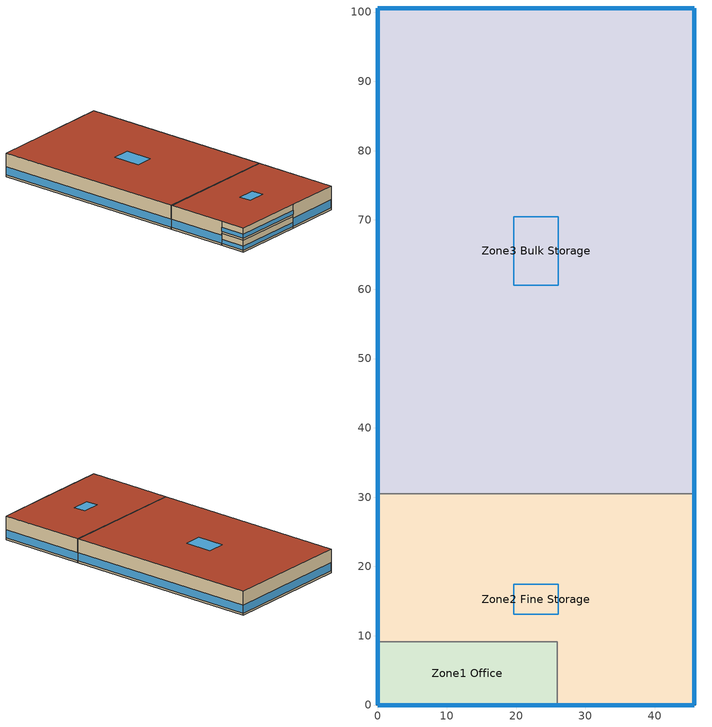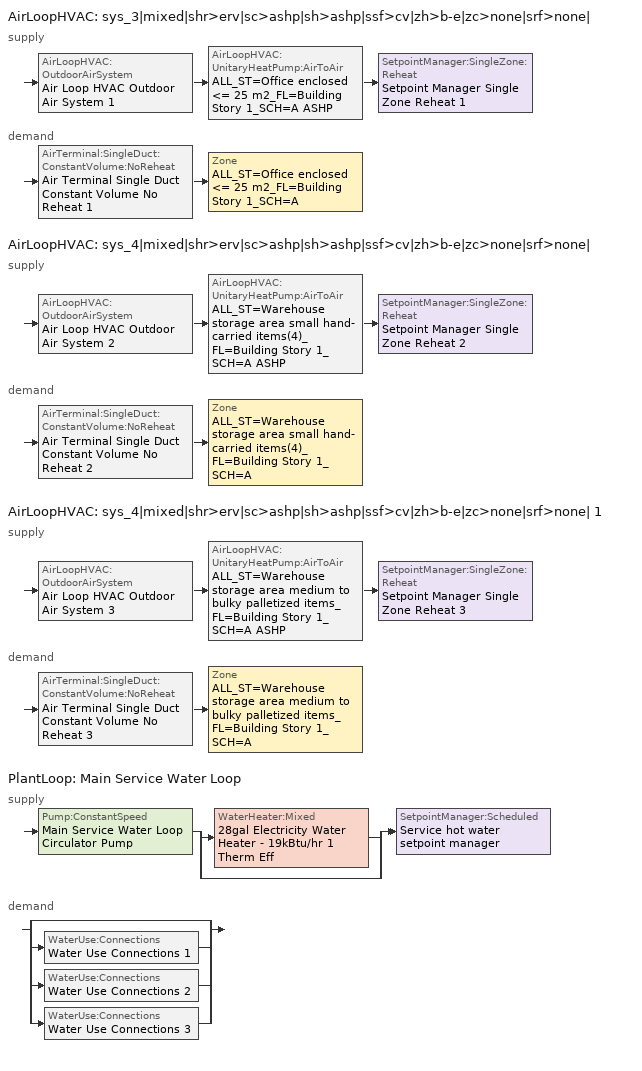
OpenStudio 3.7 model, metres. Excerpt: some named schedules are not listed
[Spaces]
Zone3 Bulk Storage
 floor foundation (BTAP-Grnd-Floor-Mass:U-0.757_std): 45.72,100.58 45.72,30.48 0,30.48 0,100.58 z0
 wall outside: 45.72,30.48 45.72,100.58 0,100.58 0,30.48 z0:8.53
 wall to Zone2 Fine Storage: 0,30.48 45.72,30.48 z0:8.53
 window (BTAP-Ext-FixedWindow:U=0.190 SHGC=0.600): 0,100.55 0,30.5 / 45.69,100.58 0.03,100.58 / 45.72,30.5 45.72,100.55 z0.76:3.61
 roof outside: 45.72,30.48 45.72,100.58 0,100.58 0,30.48 z8.53
 skylight (BTAP-Ext-Skylights:U=0.190 SHGC=0.600): 26.09,60.57 26.09,70.49 19.63,70.49 19.63,60.57 z8.53
Zone2 Fine Storage
 floor to Zone1 Office: 25.91,9.14 25.91,0 0,0 0,9.14 z4.27
 floor foundation (BTAP-Grnd-Floor-Mass:U-0.757_std): 45.72,30.48 45.72,0 25.91,0 25.91,9.14 0,9.14 0,30.48 z0
 wall outside: 0,30.48 0,9.14 / 25.91,0 45.72,0 45.72,30.48 z0:8.53; 0,9.14 0,0 25.91,0 z4.27:8.53
 wall to Zone1 Office: 0,9.14 25.91,9.14 25.91,0 z0:4.27
 window (BTAP-Ext-FixedWindow:U=0.190 SHGC=0.600): 25.93,0 45.69,0 / 0,30.45 0,9.17 / 45.72,0.03 45.72,30.45 z0.76:3.61; 0.03,0 25.88,0 z5.03:6.45; 0,9.12 0,0.03 z5.03:6.46
 roof outside: 45.72,0 45.72,30.48 0,30.48 0,0 z8.53
 skylight (BTAP-Ext-Skylights:U=0.190 SHGC=0.600): 26.09,13.08 26.09,17.39 19.63,17.39 19.63,13.08 z8.53
Zone1 Office
 floor foundation (BTAP-Grnd-Floor-Mass:U-0.757_std): 25.91,9.14 25.91,0 0,0 0,9.14 z0
 wall outside: 0,9.14 0,0 25.91,0 z0:4.27
 window (BTAP-Ext-FixedWindow:U=0.190 SHGC=0.600): 0.03,0 25.88,0 / 0,9.12 0,0.03 z0.76:2.19
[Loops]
AirLoopHVAC 'sys_3|mixed|shr>erv|sc>ashp|sh>ashp|ssf>cv|zh>b-e|zc>none|srf>none|'
 supply: AirLoopHVAC:OutdoorAirSystem 'Air Loop HVAC Outdoor Air System 1' > AirLoopHVAC:UnitaryHeatPump:AirToAir 'ALL_ST=Office enclosed <= 25 m2_FL=Building Story 1_SCH=A ASHP' > SetpointManager:SingleZone:Reheat 'Setpoint Manager Single Zone Reheat 1'
 demand: AirTerminal:SingleDuct:ConstantVolume:NoReheat 'Air Terminal Single Duct Constant Volume No Reheat 1' > Zone 'ALL_ST=Office enclosed <= 25 m2_FL=Building Story 1_SCH=A'
AirLoopHVAC 'sys_4|mixed|shr>erv|sc>ashp|sh>ashp|ssf>cv|zh>b-e|zc>none|srf>none|'
 supply: AirLoopHVAC:OutdoorAirSystem 'Air Loop HVAC Outdoor Air System 2' > AirLoopHVAC:UnitaryHeatPump:AirToAir 'ALL_ST=Warehouse storage area small hand-carried items(4)_FL=Building Story 1_SCH=A ASHP' > SetpointManager:SingleZone:Reheat 'Setpoint Manager Single Zone Reheat 2'
 demand: AirTerminal:SingleDuct:ConstantVolume:NoReheat 'Air Terminal Single Duct Constant Volume No Reheat 2' > Zone 'ALL_ST=Warehouse storage area small hand-carried items(4)_FL=Building Story 1_SCH=A'
AirLoopHVAC 'sys_4|mixed|shr>erv|sc>ashp|sh>ashp|ssf>cv|zh>b-e|zc>none|srf>none| 1'
 supply: AirLoopHVAC:OutdoorAirSystem 'Air Loop HVAC Outdoor Air System 3' > AirLoopHVAC:UnitaryHeatPump:AirToAir 'ALL_ST=Warehouse storage area medium to bulky palletized items_FL=Building Story 1_SCH=A ASHP' > SetpointManager:SingleZone:Reheat 'Setpoint Manager Single Zone Reheat 3'
 demand: AirTerminal:SingleDuct:ConstantVolume:NoReheat 'Air Terminal Single Duct Constant Volume No Reheat 3' > Zone 'ALL_ST=Warehouse storage area medium to bulky palletized items_FL=Building Story 1_SCH=A'
PlantLoop 'Main Service Water Loop'
 supply: Pump:ConstantSpeed 'Main Service Water Loop Circulator Pump' > split
  | WaterHeater:Mixed '28gal Electricity Water Heater - 19kBtu/hr 1 Therm Eff'
  | bypass
  join > SetpointManager:Scheduled 'Service hot water setpoint manager'
 demand: split
  | bypass
  | WaterUse:Connections 'Water Use Connections 1'
  | WaterUse:Connections 'Water Use Connections 2'
  | WaterUse:Connections 'Water Use Connections 3'
[ClimateZones]
Climate Zone Institution Name 1=ASHRAE; Climate Zone Document Name 1=ANSI/ASHRAE Standard 169; Climate Zone Document Year 1=2006; Climate Zone Value 1=7
[Building]
Warehouse: Default Construction Set=BTAP-Mass at hdd = 5000.0; Standards Number of Stories=1; Standards Number of Above Ground Stories=1; Standards Template=NECB2017; Standards Building Type=Warehouse
[Site]
Calgary Intl AP_AB_CAN: Latitude {deg}=51.11; Longitude {deg}=-114.02; Time Zone {hr}=-7; Elevation {m}=1084.1
[Site:WaterMainsTemperature]
Calculation Method=Correlation; Annual Average Outdoor Air Temperature {C}=4.69167; Maximum Difference In Monthly Average Outdoor Air Temperatures {deltaC}=24.6
[Site:GroundTemperature:BuildingSurface]
19.527, 19.502, 19.536, 19.598, 20.002, 21.64, 22.225, 22.375, 21.449, 20.121, 19.802, 19.633
[SizingPeriod:DesignDay] Barometric Pressure {Pa}=88961; Rain Indicator=No; Snow Indicator=No; Day of Month=21; Daylight Saving Time Indicator=No; Humidity Condition Type=Wetbulb; Dry-Bulb Temperature Range Modifier Type=DefaultMultipliers
Name | Maximum Dry-Bulb Temperature {C} | Daily Dry-Bulb Temperature Range {deltaC} | Wind Speed {m/s} | Wind Direction {deg} | Month | Day Type | Wetbulb or DewPoint at Maximum Dry-Bulb {C} | Solar Model Indicator | ASHRAE Clear Sky Optical Depth for Beam Irradiance | ASHRAE Clear Sky Optical Depth for Diffuse Irradiance | Sky Clearness
Calgary Intl AP Ann Clg .4% Condns DB=>MWB | 28.8 | 12.3 | 4.5 | 160 | 7 | SummerDesignDay | 16 | ASHRAETau | 0.34 | 2.419
Calgary Intl AP Ann Clg .4% Condns WB=>MDB | 25.5 | 12.3 | 4.5 | 160 | 7 | SummerDesignDay | 17.8 | ASHRAETau | 0.34 | 2.419
Calgary Intl AP Ann Htg 99.6% Condns DB | -27.7 | 0 | 2.7 | 200 | 1 | WinterDesignDay | -27.7 | ASHRAEClearSky |  |  | 0
[Site:GroundTemperature:Shallow]
-1.6, -5.4, -6.4, -5.5, -0.4, 5.3, 10.8, 14.7, 15.8, 14, 9.5, 4
[Site:GroundTemperature:Deep]
4, 1.3, -0.4, -0.9, 0.1, 2.3, 5.2, 8, 9.9, 10.3, 9.2, 7
[Site:GroundTemperature:FCfactorMethod]
January Ground Temperature {C}=5.5; February Ground Temperature {C}=-2; March Ground Temperature {C}=-7.6; April Ground Temperature {C}=-6.3; May Ground Temperature {C}=-6.6; June Ground Temperature {C}=-0.3; July Ground Temperature {C}=4.9; August Ground Temperature {C}=10.2; September Ground Temperature {C}=13.8; October Ground Temperature {C}=17; November Ground Temperature {C}=16.6; December Ground Temperature {C}=11.1
[Material:NoMass] Roughness=Smooth; Thermal Absorptance=0.9; Solar Absorptance=0.7
Name | Thermal Resistance {m2-K/W} | Visible Absorptance
Typical Carpet Pad; Typical Carpet Pad 1 | 0.21648 | 0.8
Typical Insulation 1 | 5.91238 | 0.7
Typical Insulation 2 | 4.49096 | 0.7
Typical Insulation 3 | 7.24636 | 0.7
Typical Carpet Pad 2 | 1.25503 | 0.8
Typical Carpet Pad 3; Typical Carpet Pad 4 | 3.45515 | 0.8
Typical Insulation 4 | 0.526298 | 0.7
Typical Insulation 5 | 0.526316 | 0.7
[Material]
Name | Roughness | Thickness {m} | Conductivity {W/m-K} | Density {kg/m3} | Specific Heat {J/kg-K} | Thermal Absorptance | Solar Absorptance | Visible Absorptance
G05 25mm wood | MediumSmooth | 0.0254 | 0.15 | 608 | 1630 | 0.9 | 0.5 | 0.5
100mm Normalweight concrete floor 1 | MediumSmooth | 0.1016 | 2.31 | 2322 | 832
G01 13mm gypsum board 1 | Smooth | 0.0127 | 0.16 | 800 | 1090 | 0.9 | 0.7 | 0.5
4 in. Normalweight Concrete Floor 1 | MediumRough | 0.1016 | 2.31 | 2322 | 832 | 0.9 | 0.7 | 0.7
1IN Stucco 1 | Smooth | 0.0253 | 0.6918 | 1858 | 837 | 0.9 | 0.7 | 0.92
8IN CONCRETE HW RefBldg 1 | Rough | 0.2032 | 1.311 | 2240 | 836.8 | 0.9 | 0.7 | 0.7
1/2IN Gypsum 1 | Smooth | 0.0127 | 0.16 | 784.9 | 830 | 0.9 | 0.4 | 0.4
Metal Roof Surface 1; F08 Metal surface 1 | Smooth | 0.0008 | 45.28 | 7824 | 500 | 0.9 | 0.7 | 0.7
6 in. Normalweight Concrete Floor 1; 6 in. Normalweight Concrete Floor 2; 6 in. Normalweight Concrete Floor 3 | MediumRough | 0.1524 | 2.31 | 2322 | 832 | 0.9 | 0.7 | 0.7
Expanded Polystyrene | MediumSmooth | 0.0363959 | 0.029 | 29 | 1210
[Construction]
BTAP-Int-Partition; BTAP-Int-Door: G05 25mm wood
BTAP-Int-Floor: 100mm Normalweight concrete floor 1, Typical Carpet Pad
BTAP-Int-Wall: G01 13mm gypsum board 1, G01 13mm gypsum board 1
BTAP-Int-Ceiling: Typical Carpet Pad, 100mm Normalweight concrete floor 1
BTAP-Int-Window: SimpleGlazing
BTAP-Ext-Floor-Mass:U-0.162: Typical Insulation 1, 4 in. Normalweight Concrete Floor 1, Typical Carpet Pad 1
BTAP-Ext-Wall-Mass:U-0.21: 1IN Stucco 1, 8IN CONCRETE HW RefBldg 1, Typical Insulation 2, 1/2IN Gypsum 1
BTAP-Ext-Roof-Metal:U-0.138: Metal Roof Surface 1, Typical Insulation 3
BTAP-Grnd-Floor-Mass:U-0.757: 6 in. Normalweight Concrete Floor 1, Typical Carpet Pad 2
BTAP-Grnd-Wall-Mass:U-0.284: 6 in. Normalweight Concrete Floor 2, Typical Carpet Pad 3
BTAP-Grnd-Roof-Mass:U-0.284: 6 in. Normalweight Concrete Floor 3, Typical Carpet Pad 4
BTAP-Ext-FixedWindow:U=0.190 SHGC=0.600; BTAP-Ext-GlassDoors:U=0.190 SHGC=0.600; BTAP-Ext-Skylights:U=0.190 SHGC=0.600; BTAP-Ext-DaylightDomes:U=0.190 SHGC=0.600; BTAP-Ext-DaylightDiffuser:U=0.190 SHGC=0.600: SimpleGlazing:U=0.190 SHGC=0.600
BTAP-Ext-Door:U-1.9: F08 Metal surface 1, Typical Insulation 4
BTAP-Ext-OverHeadDoor:U-1.9: Typical Insulation 5
BTAP-Grnd-Floor-Mass:U-0.757_std: 6 in. Normalweight Concrete Floor 1, Expanded Polystyrene
[DefaultConstructionSet]
BTAP-Mass at hdd = 5000.0: Default Exterior Surface Constructions=BTAP-Mass at hdd = 5000.0; Default Interior Surface Constructions=Default Surface Constructions 2; Default Ground Contact Surface Constructions=BTAP-Mass at hdd = 5000.0 1; Default Exterior SubSurface Constructions=BTAP-Mass at hdd = 5000.0; Default Interior SubSurface Constructions=Default Sub Surface Constructions 2; Interior Partition Construction=BTAP-Int-Partition
[DefaultSurfaceConstructions]
Name | Floor Construction | Wall Construction | Roof Ceiling Construction
Default Surface Constructions 2 | BTAP-Int-Floor | BTAP-Int-Wall | BTAP-Int-Ceiling
BTAP-Mass at hdd = 5000.0 | BTAP-Ext-Floor-Mass:U-0.162 | BTAP-Ext-Wall-Mass:U-0.21 | BTAP-Ext-Roof-Metal:U-0.138
BTAP-Mass at hdd = 5000.0 1 | BTAP-Grnd-Floor-Mass:U-0.757 | BTAP-Grnd-Wall-Mass:U-0.284 | BTAP-Grnd-Roof-Mass:U-0.284
[DefaultSubSurfaceConstructions]
Name | Fixed Window Construction | Operable Window Construction | Door Construction | Glass Door Construction | Overhead Door Construction | Skylight Construction | Tubular Daylight Dome Construction | Tubular Daylight Diffuser Construction
Default Sub Surface Constructions 2 | BTAP-Int-Window | BTAP-Int-Window | BTAP-Int-Door
BTAP-Mass at hdd = 5000.0 | BTAP-Ext-FixedWindow:U=0.190 SHGC=0.600 | BTAP-Ext-FixedWindow:U=0.190 SHGC=0.600 | BTAP-Ext-Door:U-1.9 | BTAP-Ext-GlassDoors:U=0.190 SHGC=0.600 | BTAP-Ext-OverHeadDoor:U-1.9 | BTAP-Ext-Skylights:U=0.190 SHGC=0.600 | BTAP-Ext-DaylightDomes:U=0.190 SHGC=0.600 | BTAP-Ext-DaylightDiffuser:U=0.190 SHGC=0.600
[WindowMaterial:SimpleGlazingSystem] Solar Heat Gain Coefficient=0.6; Visible Transmittance=0.21
Name | U-Factor {W/m2-K}
SimpleGlazing | 2.2
SimpleGlazing:U=0.190 SHGC=0.600 | 1.9
[Space] Building Story=Building Story 1; Part of Total Floor Area=Yes; Volume {m3}=Autocalculate
Name | Space Type | Thermal Zone
Zone3 Bulk Storage | Space Function Warehouse storage area medium to bulky palletized items | ALL_ST=Warehouse storage area medium to bulky palletized items_FL=Building Story 1_SCH=A
Zone2 Fine Storage | Space Function Warehouse storage area small hand-carried items(4) | ALL_ST=Warehouse storage area small hand-carried items(4)_FL=Building Story 1_SCH=A
Zone1 Office | Space Function Office enclosed <= 25 m2 | ALL_ST=Office enclosed <= 25 m2_FL=Building Story 1_SCH=A
[BuildingStory]
Building Story 1: Nominal Z Coordinate {m}=0
[SpaceType] Standards Building Type=Space Function
Name | Default Schedule Set | Design Specification Outdoor Air Object | Standards Space Type
Space Function Warehouse storage area medium to bulky palletized items | Space Function Warehouse storage area medium to bulky palletized items Schedule Set | Space Function Warehouse storage area medium to bulky palletized items Ventilation | Warehouse storage area medium to bulky palletized items
Space Function Warehouse storage area small hand-carried items(4) | Space Function Warehouse storage area small hand-carried items(4) Schedule Set | Space Function Warehouse storage area small hand-carried items(4) Ventilation | Warehouse storage area small hand-carried items(4)
Space Function Office enclosed <= 25 m2 | Space Function Office enclosed <= 25 m2 Schedule Set | Space Function Office enclosed <= 25 m2 Ventilation | Office enclosed <= 25 m2
[People:Definition] Number of People Calculation Method=People/Area; Fraction Radiant=0.3
Name | People per Space Floor Area {person/m2}
Space Function Office enclosed <= 25 m2 People Definition | 0.0500182
Space Function Warehouse storage area medium to bulky palletized items People Definition | 0.0100036
Space Function Warehouse storage area small hand-carried items(4) People Definition | 0.0200073
[People] Work Efficiency Schedule=Work Efficiency Schedule; Clothing Insulation Schedule=Clothing Schedule; Air Velocity Schedule=Air Velocity Schedule; Multiplier=1
Name | People Definition | Space or SpaceType
Space Function Office enclosed <= 25 m2 People | Space Function Office enclosed <= 25 m2 People Definition | Space Function Office enclosed <= 25 m2
Space Function Warehouse storage area medium to bulky palletized items People | Space Function Warehouse storage area medium to bulky palletized items People Definition | Space Function Warehouse storage area medium to bulky palletized items
Space Function Warehouse storage area small hand-carried items(4) People | Space Function Warehouse storage area small hand-carried items(4) People Definition | Space Function Warehouse storage area small hand-carried items(4)
[Lights:Definition] Design Level Calculation Method=Watts/Area; Fraction Radiant=0.5; Fraction Visible=0.2
Name | Watts per Space Floor Area {W/m2}
Space Function Office enclosed <= 25 m2 Lights Definition | 9.99992
Space Function Warehouse storage area medium to bulky palletized items Lights Definition | 3.79997
Space Function Warehouse storage area small hand-carried items(4) Lights Definition | 7.39994
[Lights] Fraction Replaceable=1
Name | Lights Definition | Space or SpaceType
Space Function Office enclosed <= 25 m2 Lights | Space Function Office enclosed <= 25 m2 Lights Definition | Space Function Office enclosed <= 25 m2
Space Function Warehouse storage area medium to bulky palletized items Lights | Space Function Warehouse storage area medium to bulky palletized items Lights Definition | Space Function Warehouse storage area medium to bulky palletized items
Space Function Warehouse storage area small hand-carried items(4) Lights | Space Function Warehouse storage area small hand-carried items(4) Lights Definition | Space Function Warehouse storage area small hand-carried items(4)
[ElectricEquipment:Definition] Design Level Calculation Method=Watts/Area; Fraction Radiant=0.5
Name | Watts per Space Floor Area {W/m2}
Space Function Office enclosed <= 25 m2 Elec Equip Definition | 7.50273
Space Function Warehouse storage area medium to bulky palletized items Elec Equip Definition; Space Function Warehouse storage area small hand-carried items(4) Elec Equip Definition | 1.00036
[ElectricEquipment]
Name | Electric Equipment Definition | Space or SpaceType
Space Function Office enclosed <= 25 m2 Elec Equip | Space Function Office enclosed <= 25 m2 Elec Equip Definition | Space Function Office enclosed <= 25 m2
Space Function Warehouse storage area medium to bulky palletized items Elec Equip | Space Function Warehouse storage area medium to bulky palletized items Elec Equip Definition | Space Function Warehouse storage area medium to bulky palletized items
Space Function Warehouse storage area small hand-carried items(4) Elec Equip | Space Function Warehouse storage area small hand-carried items(4) Elec Equip Definition | Space Function Warehouse storage area small hand-carried items(4)
[DesignSpecification:OutdoorAir] Outdoor Air Method=Sum
Name | Outdoor Air Flow per Person {m3/s-person} | Outdoor Air Flow per Floor Area {m3/s-m2}
Space Function Office enclosed <= 25 m2 Ventilation | 0.0142188
Space Function Warehouse storage area medium to bulky palletized items Ventilation; Space Function Warehouse storage area small hand-carried items(4) Ventilation |  | 0.000254
[DefaultScheduleSet] Number of People Schedule=NECB-A-Occupancy; People Activity Level Schedule=NECB-Activity; Electric Equipment Schedule=NECB-A-Electric-Equipment; Infiltration Schedule=Always On
Name | Lighting Schedule
Space Function Office enclosed <= 25 m2 Schedule Set | NECB-A-Occupancy-NECB-A-Lighting-0.3-0.1-0.67-Light Ruleset
Space Function Warehouse storage area medium to bulky palletized items Schedule Set; Space Function Warehouse storage area small hand-carried items(4) Schedule Set | NECB-A-Lighting
[ThermostatSetpoint:DualSetpoint] Heating Setpoint Temperature Schedule=NECB-A-Thermostat Setpoint-Heating; Cooling Setpoint Temperature Schedule=NECB-A-Thermostat Setpoint-Cooling
Space Function Office enclosed <= 25 m2 Thermostat 3; Space Function Warehouse storage area small hand-carried items(4) Thermostat 3; Space Function Warehouse storage area medium to bulky palletized items Thermostat 3
[SpaceInfiltration:DesignFlowRate] Schedule=Always On Discrete; Design Flow Rate Calculation Method=Flow/ExteriorArea; Flow per Exterior Surface Area {m3/s-m2}=0.00025; Constant Term Coefficient=0; Temperature Term Coefficient=0; Velocity Term Coefficient=0.224; Velocity Squared Term Coefficient=0
Name | Space or SpaceType
Zone1 Office Infiltration | Zone1 Office
Zone2 Fine Storage Infiltration | Zone2 Fine Storage
Zone3 Bulk Storage Infiltration | Zone3 Bulk Storage
[ThermalZone] Use Ideal Air Loads=No
Name | Thermostat | Primary Daylighting Control | Fraction of Zone Controlled by Primary Daylighting Control
ALL_ST=Office enclosed <= 25 m2_FL=Building Story 1_SCH=A | Space Function Office enclosed <= 25 m2 Thermostat 3
ALL_ST=Warehouse storage area small hand-carried items(4)_FL=Building Story 1_SCH=A | Space Function Warehouse storage area small hand-carried items(4) Thermostat 3
ALL_ST=Warehouse storage area medium to bulky palletized items_FL=Building Story 1_SCH=A | Space Function Warehouse storage area medium to bulky palletized items Thermostat 3 | Zone3 Bulk Storage daylighting control | 1
[Sizing:Zone] Zone Cooling Design Supply Air Temperature Input Method=TemperatureDifference; Zone Cooling Design Supply Air Temperature {C}=14; Zone Cooling Design Supply Air Temperature Difference {deltaC}=11; Zone Heating Design Supply Air Temperature Input Method=TemperatureDifference; Zone Heating Design Supply Air Temperature {C}=40; Zone Heating Design Supply Air Temperature Difference {deltaC}=21; Zone Cooling Design Supply Air Humidity Ratio {kg-H2O/kg-air}=0.0085; Zone Heating Design Supply Air Humidity Ratio {kg-H2O/kg-air}=0.008; Zone Heating Sizing Factor=1.3; Zone Cooling Sizing Factor=1; Cooling Design Air Flow Method=DesignDay; Heating Design Air Flow Method=DesignDay; Account for Dedicated Outdoor Air System=No; Dedicated Outdoor Air System Control Strategy=NeutralSupplyAir; Dedicated Outdoor Air Low Setpoint Temperature for Design {C}=autosize; Dedicated Outdoor Air High Setpoint Temperature for Design {C}=autosize; Zone Load Sizing Method=Sensible Load Only No Latent Load; Zone Latent Cooling Design Supply Air Humidity Ratio Input Method=HumidityRatioDifference; Zone Cooling Design Supply Air Humidity Ratio Difference {kgWater/kgDryAir}=0.005; Zone Latent Heating Design Supply Air Humidity Ratio Input Method=HumidityRatioDifference; Zone Humidification Design Supply Air Humidity Ratio Difference {kgWater/kgDryAir}=0.005
ALL_ST=Office enclosed <= 25 m2_FL=Building Story 1_SCH=A; ALL_ST=Warehouse storage area small hand-carried items(4)_FL=Building Story 1_SCH=A; ALL_ST=Warehouse storage area medium to bulky palletized items_FL=Building Story 1_SCH=A
[Zone equipment]
ALL_ST=Office enclosed <= 25 m2_FL=Building Story 1_SCH=A: Zone HVAC Baseboard Convective Electric 1, Air Terminal Single Duct Constant Volume No Reheat 1
ALL_ST=Warehouse storage area small hand-carried items(4)_FL=Building Story 1_SCH=A: Zone HVAC Baseboard Convective Electric 2, Air Terminal Single Duct Constant Volume No Reheat 2
ALL_ST=Warehouse storage area medium to bulky palletized items_FL=Building Story 1_SCH=A: Zone HVAC Baseboard Convective Electric 3, Air Terminal Single Duct Constant Volume No Reheat 3
[Foundation:Kiva]
Bldg Kiva Foundation: Wall Height Above Grade {m}=0; Wall Depth Below Slab {m}=0
[SurfaceProperty:ExposedFoundationPerimeter] Exposed Perimeter Calculation Method=TotalExposedPerimeter
Name | Total Exposed Perimeter {m}
Office Floor | 35.0503
Bulk Storage Floor | 185.919
Fine Storage Floor | 71.6245
[Foundation:Kiva:Settings]

[AirLoopHVAC] Design Supply Air Flow Rate {m3/s}=autosize; Design Return Air Flow Fraction of Supply Air Flow=1
Name | Availability Schedule
sys_3|mixed|shr>erv|sc>ashp|sh>ashp|ssf>cv|zh>b-e|zc>none|srf>none| | sys_3|mixed|shr>none|sc>ashp|sh>ashp|ssf>cv|zh>b-e|zc>none|srf>none| Occ Sch
sys_4|mixed|shr>erv|sc>ashp|sh>ashp|ssf>cv|zh>b-e|zc>none|srf>none| | sys_4|mixed|shr>none|sc>ashp|sh>ashp|ssf>cv|zh>b-e|zc>none|srf>none| Occ Sch
sys_4|mixed|shr>erv|sc>ashp|sh>ashp|ssf>cv|zh>b-e|zc>none|srf>none| 1 | sys_4|mixed|shr>none|sc>ashp|sh>ashp|ssf>cv|zh>b-e|zc>none|srf>none| 1 Occ Sch
[Sizing:System] Type of Load to Size On=Sensible; Design Outdoor Air Flow Rate {m3/s}=Autosize; Central Heating Maximum System Air Flow Ratio=1; Preheat Design Temperature {C}=7; Preheat Design Humidity Ratio {kg-H2O/kg-Air}=0.008; Precool Design Temperature {C}=13; Precool Design Humidity Ratio {kg-H2O/kg-Air}=0.008; Central Cooling Design Supply Air Temperature {C}=13; Central Heating Design Supply Air Temperature {C}=43; Sizing Option=NonCoincident; 100% Outdoor Air in Cooling=No; 100% Outdoor Air in Heating=No; Central Cooling Design Supply Air Humidity Ratio {kg-H2O/kg-Air}=0.0085; Central Heating Design Supply Air Humidity Ratio {kg-H2O/kg-Air}=0.008; Cooling Design Air Flow Method=DesignDay; Cooling Design Air Flow Rate {m3/s}=0; Heating Design Air Flow Method=DesignDay; Heating Design Air Flow Rate {m3/s}=0; System Outdoor Air Method=ZoneSum; Zone Maximum Outdoor Air Fraction=1; Cooling Supply Air Flow Rate Per Floor Area {m3/s-m2}=0.00996765; Cooling Fraction of Autosized Cooling Supply Air Flow Rate=1; Cooling Supply Air Flow Rate Per Unit Cooling Capacity {m3/s-W}=3.94755e-05; Heating Supply Air Flow Rate Per Floor Area {m3/s-m2}=0.00996765; Heating Fraction of Autosized Heating Supply Air Flow Rate=1; Heating Fraction of Autosized Cooling Supply Air Flow Rate=1; Heating Supply Air Flow Rate Per Unit Heating Capacity {m3/s-W}=3.15882e-05; Cooling Design Capacity Method=CoolingDesignCapacity; Cooling Design Capacity {W}=autosize; Cooling Design Capacity Per Floor Area {W/m2}=234.7; Fraction of Autosized Cooling Design Capacity=1; Heating Design Capacity Method=HeatingDesignCapacity; Heating Design Capacity {W}=autosize; Heating Design Capacity Per Floor Area {W/m2}=157; Fraction of Autosized Heating Design Capacity=1; Central Cooling Capacity Control Method=OnOff; Occupant Diversity=autosize
sys_3|mixed|shr>erv|sc>ashp|sh>ashp|ssf>cv|zh>b-e|zc>none|srf>none|; sys_4|mixed|shr>erv|sc>ashp|sh>ashp|ssf>cv|zh>b-e|zc>none|srf>none|; sys_4|mixed|shr>erv|sc>ashp|sh>ashp|ssf>cv|zh>b-e|zc>none|srf>none| 1
[Fan:OnOff] Availability Schedule=Always On Discrete; Fan Total Efficiency=0.39975; Maximum Flow Rate {m3/s}=autosize; Motor Efficiency=0.615; Motor In Airstream Fraction=1
Name | Pressure Rise {Pa} | Fan Power Ratio Function of Speed Ratio Curve | Fan Efficiency Ratio Function of Speed Ratio Curve
Fan On Off 1 | 622.722 | Fan On Off Power Curve | Fan On Off Efficiency Curve
Fan On Off 2 | 1110.94 | Fan On Off Power Curve 1 | Fan On Off Efficiency Curve 1
Fan On Off 3 | 1110.94 | Fan On Off Power Curve 2 | Fan On Off Efficiency Curve 2
[Coil:Cooling:DX:SingleSpeed] Availability Schedule=Always On Discrete; Rated Total Cooling Capacity {W}=autosize; Rated Sensible Heat Ratio=autosize; Rated Air Flow Rate {m3/s}=autosize; Rated Evaporator Fan Power Per Volume Flow Rate 2017 {W/(m3/s)}=773.3; Rated Evaporator Fan Power Per Volume Flow Rate 2023 {W/(m3/s)}=934.4; Total Cooling Capacity Function of Temperature Curve=DXCOOL-NECB2011-REF-CAPFT; Total Cooling Capacity Function of Flow Fraction Curve=DXCOOL-NECB2011-REF-CAPFFLOW; Energy Input Ratio Function of Temperature Curve=DXCOOL-NECB2011-REF-COOLEIRFT; Energy Input Ratio Function of Flow Fraction Curve=DXCOOL-NECB2011-REF-COOLEIRFFLOW; Part Load Fraction Correlation Curve=DXCOOL-NECB2011-REF-COOLPLFFPLR; Minimum Outdoor Dry-Bulb Temperature for Compressor Operation {C}=-25; Nominal Time for Condensate Removal to Begin {s}=0; Ratio of Initial Moisture Evaporation Rate and Steady State Latent Capacity=0; Maximum Cycling Rate {cycles/hr}=0; Latent Capacity Time Constant {s}=0; Condenser Type=AirCooled; Evaporative Condenser Effectiveness=0.9; Evaporative Condenser Air Flow Rate {m3/s}=autosize; Evaporative Condenser Pump Rated Power Consumption {W}=autosize; Crankcase Heater Capacity {W}=0; Maximum Outdoor Dry-Bulb Temperature for Crankcase Heater Operation {C}=10; Basin Heater Capacity {W/K}=0; Basin Heater Setpoint Temperature {C}=2
Name | Rated COP {W/W}
CoilCoolingDXSingleSpeed_ashp 46kBtu/hr 10.0EER | 3.46672
CoilCoolingDXSingleSpeed_ashp 1 290kBtu/hr 9.3EER; CoilCoolingDXSingleSpeed_ashp 2 532kBtu/hr 9.3EER | 3.23359
[Coil:Heating:DX:SingleSpeed] Availability Schedule=Always On Discrete; Rated Air Flow Rate {m3/s}=Autosize; Rated Supply Fan Power Per Volume Flow Rate 2017 {W/(m3/s)}=773.3; Rated Supply Fan Power Per Volume Flow Rate 2023 {W/(m3/s)}=934.4; Total Heating Capacity Function of Temperature Curve=DXHEAT-NECB2011-REF-CAPFT; Total Heating Capacity Function of Flow Fraction Curve=DXHEAT-NECB2011-REF-CAPFFLOW; Energy Input Ratio Function of Temperature Curve=DXHEAT-NECB2011-REF-EIRFT; Energy Input Ratio Function of Flow Fraction Curve=DXHEAT-NECB2011-REF-EIRFFLOW; Part Load Fraction Correlation Curve=DXHEAT-NECB2011-REF-PLFFPLR; Minimum Outdoor Dry-Bulb Temperature for Compressor Operation {C}=-10; Defrost Strategy=Resistive; Defrost Control=Timed; Defrost Time Period Fraction=0.166667; Resistive Defrost Heater Capacity {W}=2000
Name | Rated Total Heating Capacity {W} | Rated COP {W/W}
CoilHeatingDXSingleSpeed_ashp 34 Clg kBtu/hr 3.1COPH | 9853.17 | 3.30763
CoilHeatingDXSingleSpeed_ashp 1 210 Clg kBtu/hr 3.2COPH | 61468.1 | 3.49773
CoilHeatingDXSingleSpeed_ashp 2 386 Clg kBtu/hr 3.2COPH | 113022 | 3.58104
[Controller:OutdoorAir] Minimum Outdoor Air Flow Rate {m3/s}=autosize; Maximum Outdoor Air Flow Rate {m3/s}=Autosize; Economizer Control Action Type=ModulateFlow; Lockout Type=NoLockout; Minimum Limit Type=FixedMinimum; High Humidity Control=No; Heat Recovery Bypass Control Type=BypassWhenOAFlowGreaterThanMinimum; Economizer Operation Staging=InterlockedWithMechanicalCooling
Name | Economizer Control Type | Economizer Maximum Limit Dry-Bulb Temperature {C} | Economizer Maximum Limit Enthalpy {J/kg} | Economizer Minimum Limit Dry-Bulb Temperature {C} | Minimum Outdoor Air Schedule | Controller Mechanical Ventilation
Controller Outdoor Air 1 | NoEconomizer | 28 | 64000 | -100 | sys_3|mixed|shr>none|sc>ashp|sh>ashp|ssf>cv|zh>b-e|zc>none|srf>none| Occ Sch | Controller Mechanical Ventilation 1
Controller Outdoor Air 2 | DifferentialEnthalpy |  |  |  | sys_4|mixed|shr>none|sc>ashp|sh>ashp|ssf>cv|zh>b-e|zc>none|srf>none| Occ Sch | Controller Mechanical Ventilation 2
Controller Outdoor Air 3 | DifferentialEnthalpy |  |  |  | sys_4|mixed|shr>none|sc>ashp|sh>ashp|ssf>cv|zh>b-e|zc>none|srf>none| 1 Occ Sch | Controller Mechanical Ventilation 3
[Controller:MechanicalVentilation] Availability Schedule=Always On Discrete; System Outdoor Air Method=ZoneSum
Controller Mechanical Ventilation 1; Controller Mechanical Ventilation 2; Controller Mechanical Ventilation 3
[AirLoopHVAC:OutdoorAirSystem]
Name | Controller
Air Loop HVAC Outdoor Air System 1 | Controller Outdoor Air 1
Air Loop HVAC Outdoor Air System 2 | Controller Outdoor Air 2
Air Loop HVAC Outdoor Air System 3 | Controller Outdoor Air 3
[Coil:Heating:Gas] Availability Schedule=Always On Discrete; Nominal Capacity {W}=AutoSize; On Cycle Parasitic Electric Load {W}=0; Part Load Fraction Correlation Curve=FURNACE-EFFPLR-NECB2011; Off Cycle Parasitic Gas Load {W}=0
Name | Gas Burner Efficiency
Coil Heating Gas 1 | 0.924
Coil Heating Gas 2; Coil Heating Gas 3 | 0.81
[AirLoopHVAC:UnitaryHeatPump:AirToAir] Availability Schedule=Always On Discrete; Supply Air Flow Rate During Cooling Operation {m3/s}=Autosize; Supply Air Flow Rate During Heating Operation {m3/s}=Autosize; Maximum Supply Air Temperature from Supplemental Heater {C}=Autosize
Name | Controlling Zone or Thermostat Location | Supply Air Fan | Heating Coil | Cooling Coil | Supplemental Heating Coil | Supply Air Fan Operating Mode Schedule
ALL_ST=Office enclosed <= 25 m2_FL=Building Story 1_SCH=A ASHP | ALL_ST=Office enclosed <= 25 m2_FL=Building Story 1_SCH=A | Fan On Off 1 | CoilHeatingDXSingleSpeed_ashp 34 Clg kBtu/hr 3.1COPH | CoilCoolingDXSingleSpeed_ashp 46kBtu/hr 10.0EER | Coil Heating Gas 1 | sys_3|mixed|shr>none|sc>ashp|sh>ashp|ssf>cv|zh>b-e|zc>none|srf>none| Occ Sch
ALL_ST=Warehouse storage area small hand-carried items(4)_FL=Building Story 1_SCH=A ASHP | ALL_ST=Warehouse storage area small hand-carried items(4)_FL=Building Story 1_SCH=A | Fan On Off 2 | CoilHeatingDXSingleSpeed_ashp 1 210 Clg kBtu/hr 3.2COPH | CoilCoolingDXSingleSpeed_ashp 1 290kBtu/hr 9.3EER | Coil Heating Gas 2 | sys_4|mixed|shr>none|sc>ashp|sh>ashp|ssf>cv|zh>b-e|zc>none|srf>none| Occ Sch
ALL_ST=Warehouse storage area medium to bulky palletized items_FL=Building Story 1_SCH=A ASHP | ALL_ST=Warehouse storage area medium to bulky palletized items_FL=Building Story 1_SCH=A | Fan On Off 3 | CoilHeatingDXSingleSpeed_ashp 2 386 Clg kBtu/hr 3.2COPH | CoilCoolingDXSingleSpeed_ashp 2 532kBtu/hr 9.3EER | Coil Heating Gas 3 | sys_4|mixed|shr>none|sc>ashp|sh>ashp|ssf>cv|zh>b-e|zc>none|srf>none| 1 Occ Sch
[SetpointManager:SingleZone:Reheat] Minimum Supply Air Temperature {C}=13; Maximum Supply Air Temperature {C}=43
Name | Control Zone | Setpoint Node or NodeList
Setpoint Manager Single Zone Reheat 1 | ALL_ST=Office enclosed <= 25 m2_FL=Building Story 1_SCH=A | sys_3|mixed|shr>erv|sc>ashp|sh>ashp|ssf>cv|zh>b-e|zc>none|srf>none| Supply Outlet Node
Setpoint Manager Single Zone Reheat 2 | ALL_ST=Warehouse storage area small hand-carried items(4)_FL=Building Story 1_SCH=A | sys_4|mixed|shr>erv|sc>ashp|sh>ashp|ssf>cv|zh>b-e|zc>none|srf>none| Supply Outlet Node
Setpoint Manager Single Zone Reheat 3 | ALL_ST=Warehouse storage area medium to bulky palletized items_FL=Building Story 1_SCH=A | sys_4|mixed|shr>erv|sc>ashp|sh>ashp|ssf>cv|zh>b-e|zc>none|srf>none| 1 Supply Outlet Node
[ZoneHVAC:Baseboard:Convective:Electric] Availability Schedule=Always On Discrete; Nominal Capacity {W}=autosize; Efficiency=1
Zone HVAC Baseboard Convective Electric 1; Zone HVAC Baseboard Convective Electric 2; Zone HVAC Baseboard Convective Electric 3
[AirTerminal:SingleDuct:ConstantVolume:NoReheat] Availability Schedule=Always On Discrete; Maximum Air Flow Rate {m3/s}=AutoSize
Air Terminal Single Duct Constant Volume No Reheat 1; Air Terminal Single Duct Constant Volume No Reheat 2; Air Terminal Single Duct Constant Volume No Reheat 3
[PlantLoop]
Main Service Water Loop: Glycol Concentration=0; Maximum Loop Temperature {C}=60; Minimum Loop Temperature {C}=10; Plant Loop Volume {m3}=Autocalculate; Load Distribution Scheme=Optimal
[Sizing:Plant]
Main Service Water Loop: Loop Type=Heating; Design Loop Exit Temperature {C}=60; Loop Design Temperature Difference {deltaC}=5; Sizing Option=NonCoincident; Zone Timesteps in Averaging Window=1; Coincident Sizing Factor Mode=None
[SetpointManager:Scheduled]
Service hot water setpoint manager: Control Variable=Temperature; Schedule=Service Water Loop Temp - 140F; Setpoint Node or NodeList=Main Service Water Loop Supply Outlet Node
[Pump:ConstantSpeed]
Main Service Water Loop Circulator Pump: Rated Flow Rate {m3/s}=autosize; Rated Pump Head {Pa}=1.92754e+06; Rated Power Consumption {W}=autosize; Motor Efficiency=0.855; Fraction of Motor Inefficiencies to Fluid Stream=0; Pump Control Type=Intermittent; Design Power Sizing Method=PowerPerFlowPerPressure; Design Electric Power per Unit Flow Rate {W/(m3/s)}=348701.1; Design Shaft Power per Unit Flow Rate per Unit Head {W-s/m3-Pa}=1.28205
[WaterHeater:Mixed]
28gal Electricity Water Heater - 19kBtu/hr 1 Therm Eff: Tank Volume {m3}=0.104333; Setpoint Temperature Schedule=Service Water Loop Temp - 140F; Deadband Temperature Difference {deltaC}=2; Maximum Temperature Limit {C}=60; Heater Control Type=Cycle; Heater Maximum Capacity {W}=5451.37; Heater Fuel Type=Electricity; Heater Thermal Efficiency=1; Off Cycle Parasitic Fuel Consumption Rate {W}=21.47; Off Cycle Parasitic Fuel Type=Electricity; Off Cycle Parasitic Heat Fraction to Tank=0.8; On Cycle Parasitic Fuel Consumption Rate {W}=21.47; On Cycle Parasitic Fuel Type=Electricity; On Cycle Parasitic Heat Fraction to Tank=0; Ambient Temperature Indicator=Schedule; Ambient Temperature Schedule=Water Heater Ambient Temp Schedule - 70.0f; Off Cycle Loss Coefficient to Ambient Temperature {W/K}=1.56514; On Cycle Loss Coefficient to Ambient Temperature {W/K}=1.56514; Use Side Effectiveness=1; Source Side Effectiveness=1; Use Side Design Flow Rate {m3/s}=autosize; Source Side Design Flow Rate {m3/s}=autosize; Indirect Water Heating Recovery Time {hr}=1.5; Source Side Flow Control Mode=IndirectHeatPrimarySetpoint
[WaterHeater:Sizing]
28gal Electricity Water Heater - 19kBtu/hr 1 Therm Eff: Design Mode=PeakDraw; Time Storage Can Meet Peak Draw {hr}=0.538503; Time for Tank Recovery {hr}=0; Nominal Tank Volume for Autosizing Plant Connections {m3}=1
[WaterUse:Connections] Drain Water Heat Exchanger Type=None; Drain Water Heat Exchanger Destination=Plant
Name | Water Use Equipment Name 1
Water Use Connections 1 | Zone1 office Service Water Use 0.09gal/min
Water Use Connections 2 | Zone2 fine storage Service Water Use 0.15gal/min
Water Use Connections 3 | Zone3 bulk storage Service Water Use 0.18gal/min
[WaterUse:Equipment:Definition]
Name | Peak Flow Rate {m3/s} | Target Temperature Schedule | Sensible Fraction Schedule | Latent Fraction Schedule
Zone1 office Service Water Use Def 0.09gal/min | 5.66156e-06 | Schedule Ruleset 5 | Schedule Ruleset 3 | Schedule Ruleset 4
Zone2 fine storage Service Water Use Def 0.15gal/min | 9.62095e-06 | Schedule Ruleset 8 | Schedule Ruleset 6 | Schedule Ruleset 7
Zone3 bulk storage Service Water Use Def 0.18gal/min | 1.10641e-05 | Schedule Ruleset 11 | Schedule Ruleset 9 | Schedule Ruleset 10
[WaterUse:Equipment] Flow Rate Fraction Schedule=NECB-A-Service Water Heating
Name | Water Use Equipment Definition | Space
Zone1 office Service Water Use 0.09gal/min | Zone1 office Service Water Use Def 0.09gal/min | Zone1 Office
Zone2 fine storage Service Water Use 0.15gal/min | Zone2 fine storage Service Water Use Def 0.15gal/min | Zone2 Fine Storage
Zone3 bulk storage Service Water Use 0.18gal/min | Zone3 bulk storage Service Water Use Def 0.18gal/min | Zone3 Bulk Storage
[AvailabilityManager:NightCycle] Applicability Schedule=Always On Discrete; Control Type=CycleOnAny; Thermostat Tolerance {deltaC}=1; Cycling Run Time {s}=3600
Availability Manager Night Cycle 1; Availability Manager Night Cycle 2; Availability Manager Night Cycle 3
[HeatExchanger:AirToAir:SensibleAndLatent] Availability Schedule=Always On Discrete; Nominal Supply Air Flow Rate {m3/s}=autosize; Sensible Effectiveness at 100% Heating Air Flow=0.5; Latent Effectiveness at 100% Heating Air Flow=0.5; Sensible Effectiveness at 75% Heating Air Flow=0.5; Latent Effectiveness at 75% Heating Air Flow=0.5; Sensible Effectiveness at 100% Cooling Air Flow=0.5; Latent Effectiveness at 100% Cooling Air Flow=0.5; Sensible Effectiveness at 75% Cooling Air Flow=0.5; Latent Effectiveness at 75% Cooling Air Flow=0.5; Supply Air Outlet Temperature Control=Yes; Heat Exchanger Type=Rotary; Frost Control Type=ExhaustOnly; Threshold Temperature {C}=-23.3; Initial Defrost Time Fraction=0.167; Rate of Defrost Time Fraction Increase {1/K}=1.44; Economizer Lockout=Yes
Name | Nominal Electric Power {W}
sys_3|mixed|shr>none|sc>ashp|sh>ashp|ssf>cv|zh>b-e|zc>none|srf>none| ERV | 170.876
sys_4|mixed|shr>none|sc>ashp|sh>ashp|ssf>cv|zh>b-e|zc>none|srf>none| ERV | 303.942
sys_4|mixed|shr>none|sc>ashp|sh>ashp|ssf>cv|zh>b-e|zc>none|srf>none| 1 ERV | 634.066
[SetpointManager:OutdoorAirPretreat] Minimum Setpoint Temperature {C}=-99; Maximum Setpoint Temperature {C}=99; Minimum Setpoint Humidity Ratio {kgWater/kgDryAir}=1e-05; Maximum Setpoint Humidity Ratio {kgWater/kgDryAir}=1
Name | Setpoint Node or NodeList
Setpoint Manager Outdoor Air Pretreat 1 | sys_3|mixed|shr>none|sc>ashp|sh>ashp|ssf>cv|zh>b-e|zc>none|srf>none| ERV Primary Outlet Air Node
Setpoint Manager Outdoor Air Pretreat 2 | sys_4|mixed|shr>none|sc>ashp|sh>ashp|ssf>cv|zh>b-e|zc>none|srf>none| ERV Primary Outlet Air Node
Setpoint Manager Outdoor Air Pretreat 3 | sys_4|mixed|shr>none|sc>ashp|sh>ashp|ssf>cv|zh>b-e|zc>none|srf>none| 1 ERV Primary Outlet Air Node
[EnergyManagementSystem:Sensor] Output Variable or Output Meter Index Key=Environment; Output Variable or Output Meter=Site Outdoor Air Drybulb Temperature
OAT; OAT_1
[EnergyManagementSystem:Actuator] Actuated Component Type=Schedule:Year; Actuated Component Control Type=Schedule Value
Name | Actuated Component
sys4mixedshrnonescashpshashpssfcvzhbezcnonesrfnoneHtgSch0; sys4mixedshrnonescashpshashpssfcvzhbezcnonesrfnone1HtgSch0 | NECB-A-Thermostat Setpoint-Heating
sys4mixedshrnonescashpshashpssfcvzhbezcnonesrfnoneClgSch0; sys4mixedshrnonescashpshashpssfcvzhbezcnonesrfnone1ClgSch0 | NECB-A-Thermostat Setpoint-Cooling
[EnergyManagementSystem:Program]
sys4mixedshrnonescashpshashpssfcvzhbezcnonesrfnoneOptimumStartProg0: IF DaylightSavings==0 && DayOfWeek>1 && Hour==5 && OAT<23.9 && OAT>1.7; SET sys4mixedshrnonescashpshashpssfcvzhbezcnonesrfnoneClgSch0 = 29.4; SET sys4mixedshrnonescashpshashpssfcvzhbezcnonesrfnoneHtgSch0 = 15.6; ELSEIF DaylightSavings==0 && DayOfWeek==1 && Hour==7 && OAT<23.9 && OAT>1.7; SET sys4mixedshrnonescashpshashpssfcvzhbezcnonesrfnoneClgSch0 = 29.4; SET sys4mixedshrnonescashpshashpssfcvzhbezcnonesrfnoneHtgSch0 = 15.6; ELSEIF DaylightSavings==1 && DayOfWeek>1 && Hour==4 && OAT<23.9 && OAT>1.7; SET sys4mixedshrnonescashpshashpssfcvzhbezcnonesrfnoneClgSch0 = 29.4; SET sys4mixedshrnonescashpshashpssfcvzhbezcnonesrfnoneHtgSch0 = 15.6; ELSEIF DaylightSavings==1 && DayOfWeek==1 && Hour==6 && OAT<23.9 && OAT>1.7; SET sys4mixedshrnonescashpshashpssfcvzhbezcnonesrfnoneClgSch0 = 29.4; SET sys4mixedshrnonescashpshashpssfcvzhbezcnonesrfnoneHtgSch0 = 15.6; ELSE; SET sys4mixedshrnonescashpshashpssfcvzhbezcnonesrfnoneClgSch0 = NULL; SET sys4mixedshrnonescashpshashpssfcvzhbezcnonesrfnoneHtgSch0 = NULL; ENDIF
sys4mixedshrnonescashpshashpssfcvzhbezcnonesrfnone1OptimumStartProg0: IF DaylightSavings==0 && DayOfWeek>1 && Hour==5 && OAT_1<23.9 && OAT_1>1.7; SET sys4mixedshrnonescashpshashpssfcvzhbezcnonesrfnone1ClgSch0 = 29.4; SET sys4mixedshrnonescashpshashpssfcvzhbezcnonesrfnone1HtgSch0 = 15.6; ELSEIF DaylightSavings==0 && DayOfWeek==1 && Hour==7 && OAT_1<23.9 && OAT_1>1.7; SET sys4mixedshrnonescashpshashpssfcvzhbezcnonesrfnone1ClgSch0 = 29.4; SET sys4mixedshrnonescashpshashpssfcvzhbezcnonesrfnone1HtgSch0 = 15.6; ELSEIF DaylightSavings==1 && DayOfWeek>1 && Hour==4 && OAT_1<23.9 && OAT_1>1.7; SET sys4mixedshrnonescashpshashpssfcvzhbezcnonesrfnone1ClgSch0 = 29.4; SET sys4mixedshrnonescashpshashpssfcvzhbezcnonesrfnone1HtgSch0 = 15.6; ELSEIF DaylightSavings==1 && DayOfWeek==1 && Hour==6 && OAT_1<23.9 && OAT_1>1.7; SET sys4mixedshrnonescashpshashpssfcvzhbezcnonesrfnone1ClgSch0 = 29.4; SET sys4mixedshrnonescashpshashpssfcvzhbezcnonesrfnone1HtgSch0 = 15.6; ELSE; SET sys4mixedshrnonescashpshashpssfcvzhbezcnonesrfnone1ClgSch0 = NULL; SET sys4mixedshrnonescashpshashpssfcvzhbezcnonesrfnone1HtgSch0 = NULL; ENDIF
[EnergyManagementSystem:ProgramCallingManager]
sys4mixedshrnonescashpshashpssfcvzhbezcnonesrfnoneOptimumStartCallingManager0: BeginTimestepBeforePredictor; sys4mixedshrnonescashpshashpssfcvzhbezcnonesrfnoneOptimumStartProg0
sys4mixedshrnonescashpshashpssfcvzhbezcnonesrfnone1OptimumStartCallingManager0: BeginTimestepBeforePredictor; sys4mixedshrnonescashpshashpssfcvzhbezcnonesrfnone1OptimumStartProg0
[Daylighting:Control]
Zone3 Bulk Storage daylighting control: Space=Zone3 Bulk Storage; Position X-Coordinate {m}=22.8589; Position Y-Coordinate {m}=65.5288; Position Z-Coordinate {m}=0.8; Illuminance Setpoint {lux}=200; Lighting Control Type=Stepped; Number of Stepped Control Steps=2
[Schedule:Ruleset]
Clothing Schedule: Default Day Schedule=Clothing Schedule Default Winter Clothes
Air Velocity Schedule: Default Day Schedule=Air Velocity Schedule Default
Work Efficiency Schedule: Default Day Schedule=Work Efficiency Schedule Default
NECB-A-Occupancy: Default Day Schedule=NECB-A-Occupancy Default
NECB-Activity: Default Day Schedule=NECB-Activity Default; Summer Design Day Schedule=NECB-Activity Summer Design Day; Winter Design Day Schedule=NECB-Activity Winter Design Day
NECB-A-Occupancy-NECB-A-Lighting-0.3-0.1-0.67-Light Ruleset: Default Day Schedule=NECB-A-Occupancy-NECB-A-Lighting-0.3-0.1-0.67-Light Default
NECB-A-Electric-Equipment: Default Day Schedule=NECB-A-Electric-Equipment Default
Always On: Default Day Schedule=Always On Default
NECB-A-Thermostat Setpoint-Heating: Default Day Schedule=NECB-A-Thermostat Setpoint-Heating Default
NECB-A-Thermostat Setpoint-Cooling: Default Day Schedule=NECB-A-Thermostat Setpoint-Cooling Default
NECB-A-Lighting: Default Day Schedule=NECB-A-Lighting Default
Service Water Loop Temp - 140F: Default Day Schedule=Service Water Loop Temp - 140F Default
Water Heater Ambient Temp Schedule - 70.0f: Default Day Schedule=Water Heater Ambient Temp Schedule 70.0F Default
Schedule Ruleset 3: Default Day Schedule=Schedule Day 5
Schedule Ruleset 4: Default Day Schedule=Schedule Day 6
Schedule Ruleset 5: Default Day Schedule=Schedule Day 7
NECB-A-Service Water Heating: Default Day Schedule=NECB-A-Service Water Heating Default
Schedule Ruleset 6: Default Day Schedule=Schedule Day 8
Schedule Ruleset 7: Default Day Schedule=Schedule Day 9
Schedule Ruleset 8: Default Day Schedule=Schedule Day 10
Schedule Ruleset 9: Default Day Schedule=Schedule Day 11
Schedule Ruleset 10: Default Day Schedule=Schedule Day 12
Schedule Ruleset 11: Default Day Schedule=Schedule Day 13
sys_3|mixed|shr>none|sc>ashp|sh>ashp|ssf>cv|zh>b-e|zc>none|srf>none| Occ Sch: Default Day Schedule=sys_3|mixed|shr>none|sc>ashp|sh>ashp|ssf>cv|zh>b-e|zc>none|srf>none| Occ Sch Default; Summer Design Day Schedule=sys_3|mixed|shr>none|sc>ashp|sh>ashp|ssf>cv|zh>b-e|zc>none|srf>none| Occ Sch Summer Design Day; Winter Design Day Schedule=sys_3|mixed|shr>none|sc>ashp|sh>ashp|ssf>cv|zh>b-e|zc>none|srf>none| Occ Sch Winter Design Day
sys_4|mixed|shr>none|sc>ashp|sh>ashp|ssf>cv|zh>b-e|zc>none|srf>none| Occ Sch: Default Day Schedule=sys_4|mixed|shr>none|sc>ashp|sh>ashp|ssf>cv|zh>b-e|zc>none|srf>none| Occ Sch Default; Summer Design Day Schedule=sys_4|mixed|shr>none|sc>ashp|sh>ashp|ssf>cv|zh>b-e|zc>none|srf>none| Occ Sch Summer Design Day; Winter Design Day Schedule=sys_4|mixed|shr>none|sc>ashp|sh>ashp|ssf>cv|zh>b-e|zc>none|srf>none| Occ Sch Winter Design Day
sys_4|mixed|shr>none|sc>ashp|sh>ashp|ssf>cv|zh>b-e|zc>none|srf>none| 1 Occ Sch: Default Day Schedule=sys_4|mixed|shr>none|sc>ashp|sh>ashp|ssf>cv|zh>b-e|zc>none|srf>none| 1 Occ Sch Default; Summer Design Day Schedule=sys_4|mixed|shr>none|sc>ashp|sh>ashp|ssf>cv|zh>b-e|zc>none|srf>none| 1 Occ Sch Summer Design Day; Winter Design Day Schedule=sys_4|mixed|shr>none|sc>ashp|sh>ashp|ssf>cv|zh>b-e|zc>none|srf>none| 1 Occ Sch Winter Design Day
[Schedule:Day]
Clothing Schedule Default Winter Clothes; Always On Default; sys_3|mixed|shr>none|sc>ashp|sh>ashp|ssf>cv|zh>b-e|zc>none|srf>none| Occ Sch Winter Design Day; sys_3|mixed|shr>none|sc>ashp|sh>ashp|ssf>cv|zh>b-e|zc>none|srf>none| Occ Sch Summer Design Day; sys_4|mixed|shr>none|sc>ashp|sh>ashp|ssf>cv|zh>b-e|zc>none|srf>none| Occ Sch Winter Design Day; sys_4|mixed|shr>none|sc>ashp|sh>ashp|ssf>cv|zh>b-e|zc>none|srf>none| Occ Sch Summer Design Day; sys_4|mixed|shr>none|sc>ashp|sh>ashp|ssf>cv|zh>b-e|zc>none|srf>none| 1 Occ Sch Winter Design Day; sys_4|mixed|shr>none|sc>ashp|sh>ashp|ssf>cv|zh>b-e|zc>none|srf>none| 1 Occ Sch Summer Design Day: 24, 0, 1
Air Velocity Schedule Default; Schedule Day 5; Schedule Day 8: 24, 0, 0.2
Work Efficiency Schedule Default: 24, 0, 0
NECB-A-Occupancy Default: 7, 0, 0, 8, 0, 0.1, 9, 0, 0.7, 12, 0, 0.9, 14, 0, 0.5, 17, 0, 0.9, 18, 0, 0.7, 19, 0, 0.3, 23, 0, 0.1, 24, 0, 0
NECB-Activity Default; NECB-Activity Winter Design Day; NECB-Activity Summer Design Day: 24, 0, 130
NECB-A-Occupancy-NECB-A-Lighting-0.3-0.1-0.67-Light Default: 7, 0, 0.03495, 8, 0, 0.2097, 9, 0, 0.8, 17, 0, 0.9, 18, 0, 0.8, 19, 0, 0.5, 21, 0, 0.2097, 23, 0, 0.0699, 24, 0, 0.03495
NECB-A-Electric-Equipment Default: 7, 0, 0.2, 8, 0, 0.3, 9, 0, 0.8, 18, 0, 0.9, 19, 0, 0.5, 21, 0, 0.3, 24, 0, 0.2
NECB-A-Thermostat Setpoint-Heating Default: 6, 0, 18, 7, 0, 20, 21, 0, 22, 24, 0, 18
NECB-A-Thermostat Setpoint-Cooling Default: 6, 0, 35, 21, 0, 24, 24, 0, 35
NECB-A-Lighting Default: 7, 0, 0.05, 8, 0, 0.3, 9, 0, 0.8, 17, 0, 0.9, 18, 0, 0.8, 19, 0, 0.5, 21, 0, 0.3, 23, 0, 0.1, 24, 0, 0.05
Service Water Loop Temp - 140F Default; Schedule Day 7; Schedule Day 10: 24, 0, 60
Water Heater Ambient Temp Schedule 70.0F Default: 24, 0, 21.1111
Schedule Day 6; Schedule Day 9: 24, 0, 0.05
NECB-A-Service Water Heating Default: 7, 0, 0.05, 8, 0, 0.1, 10, 0, 0.5, 16, 0, 0.9, 17, 0, 0.7, 18, 0, 0.5, 19, 0, 0.3, 22, 0, 0.2, 24, 0, 0.05
sys_3|mixed|shr>none|sc>ashp|sh>ashp|ssf>cv|zh>b-e|zc>none|srf>none| Occ Sch Default; sys_4|mixed|shr>none|sc>ashp|sh>ashp|ssf>cv|zh>b-e|zc>none|srf>none| Occ Sch Default; sys_4|mixed|shr>none|sc>ashp|sh>ashp|ssf>cv|zh>b-e|zc>none|srf>none| 1 Occ Sch Default: 8, 0, 0, 19, 0, 1, 24, 0, 0
[Schedule:Rule] Date Specification Type=DateRange; Start Day=1
Name | Schedule Ruleset | Rule Order | Day Schedule | Start Month | End Month | End Day | Apply Monday | Apply Tuesday | Apply Wednesday | Apply Thursday | Apply Friday | Apply Saturday | Apply Sunday
Schedule Rule 1 | Clothing Schedule | 0 | Clothing Schedule Summer Clothes | 5 | 9 | 30
Schedule Rule 2 | NECB-A-Occupancy | 2 | NECB-A-Occupancy Default|Wkdy Day | 1 | 12 | 31 | Yes | Yes | Yes | Yes | Yes
Schedule Rule 3 | NECB-A-Occupancy | 1 | NECB-A-Occupancy Sat Day | 1 | 12 | 31 |  |  |  |  |  | Yes
Schedule Rule 4 | NECB-A-Occupancy | 0 | NECB-A-Occupancy Sun|Hol Day | 1 | 12 | 31 |  |  |  |  |  |  | Yes
Schedule Rule 5 | NECB-A-Occupancy-NECB-A-Lighting-0.3-0.1-0.67-Light Ruleset | 2 | NECB-A-Occupancy-NECB-A-Lighting-0.3-0.1-0.67-Default|Wkdy-Light Day | 1 | 12 | 31 | Yes | Yes | Yes | Yes | Yes
Schedule Rule 6 | NECB-A-Occupancy-NECB-A-Lighting-0.3-0.1-0.67-Light Ruleset | 1 | NECB-A-Occupancy-NECB-A-Lighting-0.3-0.1-0.67-Sat-Light Day | 1 | 12 | 31 |  |  |  |  |  | Yes
Schedule Rule 7 | NECB-A-Occupancy-NECB-A-Lighting-0.3-0.1-0.67-Light Ruleset | 0 | NECB-A-Occupancy-NECB-A-Lighting-0.3-0.1-0.67-Sun|Hol-Light Day | 1 | 12 | 31 |  |  |  |  |  |  | Yes
Schedule Rule 8 | NECB-A-Electric-Equipment | 2 | NECB-A-Electric-Equipment Default|Wkdy Day | 1 | 12 | 31 | Yes | Yes | Yes | Yes | Yes
Schedule Rule 9 | NECB-A-Electric-Equipment | 1 | NECB-A-Electric-Equipment Sat Day | 1 | 12 | 31 |  |  |  |  |  | Yes
Schedule Rule 10 | NECB-A-Electric-Equipment | 0 | NECB-A-Electric-Equipment Sun|Hol Day | 1 | 12 | 31 |  |  |  |  |  |  | Yes
Schedule Rule 11 | NECB-A-Thermostat Setpoint-Heating | 2 | NECB-A-Thermostat Setpoint-Heating Default|Wkdy Day | 1 | 12 | 31 | Yes | Yes | Yes | Yes | Yes
Schedule Rule 12 | NECB-A-Thermostat Setpoint-Heating | 1 | NECB-A-Thermostat Setpoint-Heating Sat Day | 1 | 12 | 31 |  |  |  |  |  | Yes
Schedule Rule 13 | NECB-A-Thermostat Setpoint-Heating | 0 | NECB-A-Thermostat Setpoint-Heating Sun|Hol Day | 1 | 12 | 31 |  |  |  |  |  |  | Yes
Schedule Rule 14 | NECB-A-Thermostat Setpoint-Cooling | 2 | NECB-A-Thermostat Setpoint-Cooling Default|Wkdy Day | 1 | 12 | 31 | Yes | Yes | Yes | Yes | Yes
Schedule Rule 15 | NECB-A-Thermostat Setpoint-Cooling | 1 | NECB-A-Thermostat Setpoint-Cooling Sat Day | 1 | 12 | 31 |  |  |  |  |  | Yes
Schedule Rule 16 | NECB-A-Thermostat Setpoint-Cooling | 0 | NECB-A-Thermostat Setpoint-Cooling Sun|Hol Day | 1 | 12 | 31 |  |  |  |  |  |  | Yes
Schedule Rule 17 | NECB-A-Lighting | 2 | NECB-A-Lighting Default|Wkdy Day | 1 | 12 | 31 | Yes | Yes | Yes | Yes | Yes
Schedule Rule 18 | NECB-A-Lighting | 1 | NECB-A-Lighting Sat Day | 1 | 12 | 31 |  |  |  |  |  | Yes
Schedule Rule 19 | NECB-A-Lighting | 0 | NECB-A-Lighting Sun|Hol Day | 1 | 12 | 31 |  |  |  |  |  |  | Yes
Schedule Rule 20 | NECB-A-Service Water Heating | 2 | NECB-A-Service Water Heating Default|Wkdy Day | 1 | 12 | 31 | Yes | Yes | Yes | Yes | Yes
Schedule Rule 21 | NECB-A-Service Water Heating | 1 | NECB-A-Service Water Heating Sat Day | 1 | 12 | 31 |  |  |  |  |  | Yes
Schedule Rule 22 | NECB-A-Service Water Heating | 0 | NECB-A-Service Water Heating Sun|Hol Day | 1 | 12 | 31 |  |  |  |  |  |  | Yes
Schedule Rule 23 | sys_3|mixed|shr>none|sc>ashp|sh>ashp|ssf>cv|zh>b-e|zc>none|srf>none| Occ Sch | 0 | Schedule Day 14 | 1 | 12 | 31 |  |  |  |  |  | Yes | Yes
Schedule Rule 24 | sys_4|mixed|shr>none|sc>ashp|sh>ashp|ssf>cv|zh>b-e|zc>none|srf>none| Occ Sch | 0 | Schedule Day 15 | 1 | 12 | 31 |  |  |  |  |  | Yes | Yes
Schedule Rule 25 | sys_4|mixed|shr>none|sc>ashp|sh>ashp|ssf>cv|zh>b-e|zc>none|srf>none| 1 Occ Sch | 0 | Schedule Day 16 | 1 | 12 | 31 |  |  |  |  |  | Yes | Yes
[Schedule:Constant]
Always On Discrete: Value=1
[Curve:Exponent] Coefficient1 Constant=1; Coefficient2 Constant=0; Coefficient3 Constant=0; Minimum Value of x=0; Maximum Value of x=1
Fan On Off Power Curve; Fan On Off Power Curve 1; Fan On Off Power Curve 2
[Curve:Cubic]
Name | Coefficient1 Constant | Coefficient2 x | Coefficient3 x**2 | Coefficient4 x**3 | Minimum Value of x | Maximum Value of x
Fan On Off Efficiency Curve; Fan On Off Efficiency Curve 1; Fan On Off Efficiency Curve 2 | 1 | 0 | 0 | 0 | 0 | 1
DXHEAT-NECB2011-REF-CAPFT | 0.729009 | 0.0319275 | 0.000136404 | -8.748e-06 | -20 | 20
DXHEAT-NECB2011-REF-CAPFFLOW | 0.84 | 0.16 | 0 | 0 | 0.5 | 1.5
DXHEAT-NECB2011-REF-EIRFT | 1.2183 | -0.03612 | 0.00142 | -2.68e-05 | -20 | 20
DXHEAT-NECB2011-REF-PLFFPLR | 0.3696 | 2.3362 | -2.9577 | 1.2596 | 0.7 | 1
DXCOOL-NECB2011-REF-COOLPLFFPLR | 0.0277 | 4.9151 | -8.184 | 4.2702 | 0.7 | 1
FURNACE-EFFPLR-NECB2011 | 0.722 | 0.8211 | -1.0396 | 0.5 | 0 | 1
[Curve:Biquadratic] Minimum Value of x=13; Maximum Value of x=24; Minimum Value of y=24; Maximum Value of y=46
Name | Coefficient1 Constant | Coefficient2 x | Coefficient3 x**2 | Coefficient4 y | Coefficient5 y**2 | Coefficient6 x*y
DXCOOL-NECB2011-REF-CAPFT | 0.867905 | 0.0142459 | 0.00055436 | -0.0075575 | 3.3e-05 | -0.0001918
DXCOOL-NECB2011-REF-COOLEIRFT | 0.114171 | 0.0281822 | -0.0004199 | 0.0214108 | 0.000161028 | -0.000679104
[Curve:Quadratic]
Name | Coefficient1 Constant | Coefficient2 x | Coefficient3 x**2 | Minimum Value of x | Maximum Value of x
DXHEAT-NECB2011-REF-EIRFFLOW | 1.3824 | -0.4336 | 0.0512 | 0 | 1
DXCOOL-NECB2011-REF-CAPFFLOW | 0.8 | 0.2 | 0 | 0.5 | 1.5
DXCOOL-NECB2011-REF-COOLEIRFFLOW | 1.1552 | -0.1808 | 0.0256 | 0.5 | 1.5
